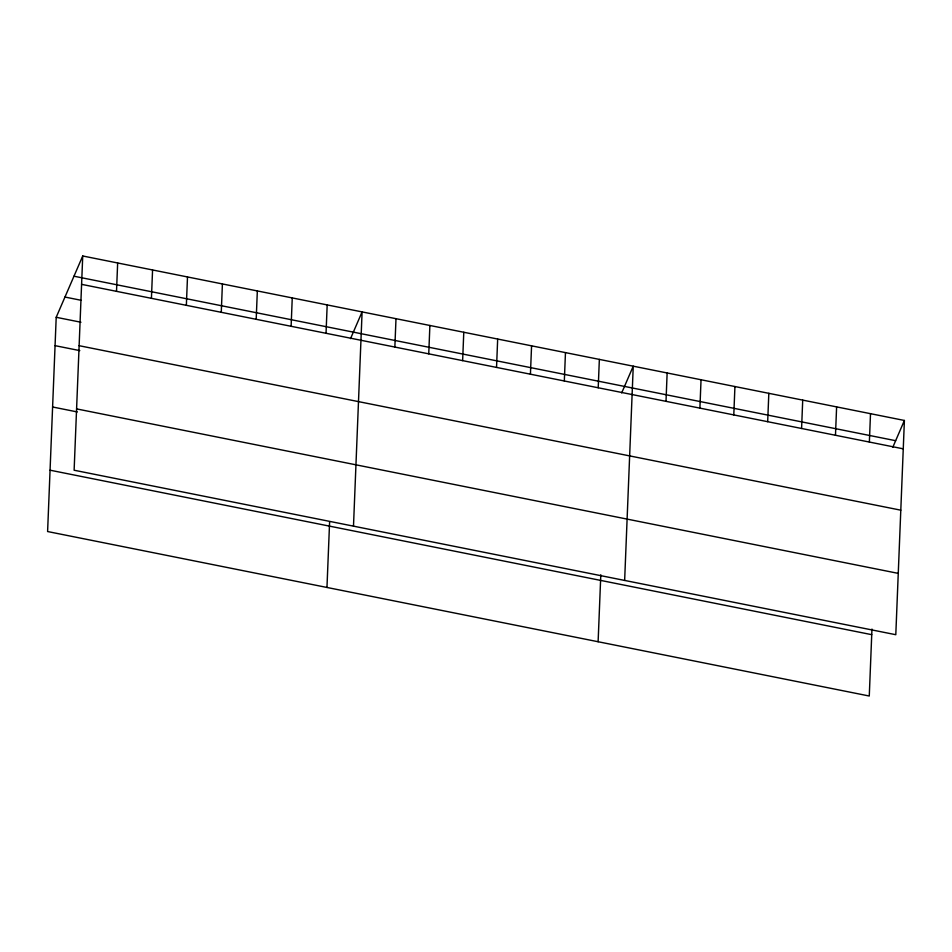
<?xml version="1.0" encoding="UTF-8"?>
<svg xmlns="http://www.w3.org/2000/svg" width="952" height="952" viewBox="0 0 952 952"><rect width="100%" height="100%" fill="white"/><g stroke="black" fill="none" stroke-linecap="round" stroke-linejoin="round"><path stroke-width="1.43" d="M82.729 255.981L74.125 470.228L895.796 634.71L904.4 420.463L82.729 255.981L56.204 317.29L47.6 531.537L869.271 696.019L871.961 629.058M116.513 291.336L117.655 262.966M151.427 298.333L152.57 269.963M186.354 305.318L187.496 276.949M221.269 312.315L222.411 283.946M256.195 319.301L257.337 290.931M291.122 326.298L292.252 297.928M326.036 333.283L327.179 304.914M326.964 587.455L329.606 521.91M353.49 526.159L362.093 311.899L350.526 338.65M394.854 347.063L395.996 318.694M428.745 353.846L429.887 325.477M462.636 360.63L463.779 332.26M496.539 367.412L497.67 339.043M530.431 374.195L531.573 345.826M564.322 380.99L565.464 352.609M598.213 387.773L599.355 359.404M598.118 641.743L600.807 574.782M624.643 580.434L633.247 366.187L621.68 392.926M666.007 401.339L667.138 372.97M699.898 408.122L701.041 379.753M733.79 414.905L734.932 386.536M767.681 421.7L768.823 393.319M801.584 428.483L802.714 400.114M835.475 435.266L836.618 406.897M869.366 442.049L870.509 413.68M892.833 447.214L904.4 420.463M73.982 276.211L895.642 440.693M81.586 284.35L903.258 448.832M64.962 297.048L80.968 300.261M56.204 317.29L80.944 322.24M79.123 345.695L900.794 510.177M55.061 345.659L79.801 350.61M76.588 408.896L898.26 573.378M52.598 406.992L77.338 411.942M50.063 470.193L871.734 634.675"/></g></svg>
